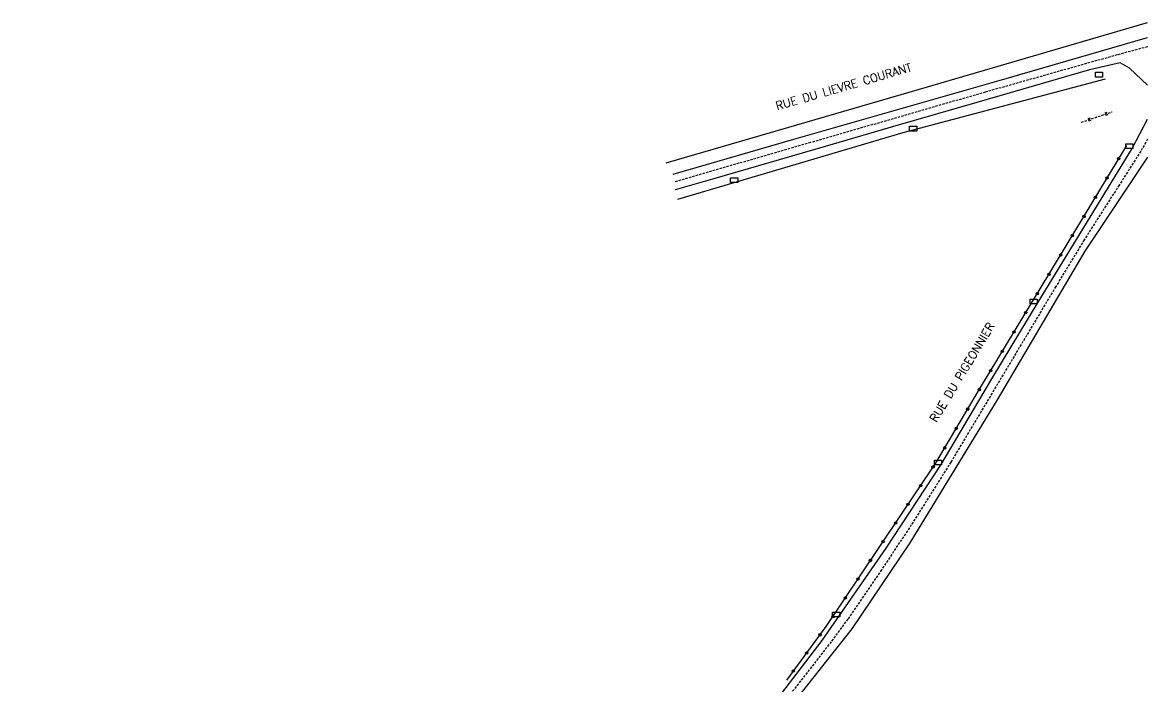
# Model space of a CAD drawing. Header units: millimetres. Extents: x 132999 to 134001, y 131000 to 132000.
# Drawn here: x 133762.5 to 134000, y 131854.3 to 131994.6 of the extents above; entities that cross this region are included whole.
import ezdxf
from ezdxf.enums import TextEntityAlignment as Align

# ---------------------------------------------------------------- set-up
doc = ezdxf.new("R2010")
doc.units = ezdxf.units.MM
doc.linetypes.add('DASHED', pattern=[0.75, 0.5, -0.25])
doc.layers.get('0').update_dxf_attribs({"linetype": 'CONTINUOUS'})
for name, color, linetype in [('W0001', 6, 'DASHED'), ('W0008', 7, 'CONTINUOUS'), ('W0220', 5, 'DASHED'), ('W0302', 3, 'CONTINUOUS'), ('W0322', 7, 'CONTINUOUS'), ('W0989', 7, 'CONTINUOUS'), ('W1471', 7, 'CONTINUOUS')]:
    doc.layers.add(name, color=color, linetype=linetype)
doc.styles.get("Standard").update_dxf_attribs({"font": 'romans.shx', "width": 0.85})

# ---------------------------------------------------------------- blocks, each defined once
blk = doc.blocks.new('t322o')
at = {"color": 0, "linetype": 'Continuous'}
for radius in [0.25, 0.15]:
    blk.add_circle((0, 0), radius, dxfattribs=at)
blk = doc.blocks.new('t220o')
at = {"color": 0, "linetype": 'Continuous'}
for p, q in [((-0.25, 0.25), (0.25, 0.25)), ((-0.25, -0.25), (0.25, -0.25))]:
    blk.add_line(p, q, dxfattribs=at)
blk = doc.blocks.new('T1471')
at = {"color": 0, "linetype": 'Continuous', "flags": 128}
blk.add_lwpolyline([(-0.75, -0.5), (-0.75, 0.5), (0.75, 0.5), (0.75, -0.5), (-0.75, -0.5)], dxfattribs=at)

msp = doc.modelspace()

# ---------------------------------------------------------------- linework, layer by layer
at = {"layer": 'W0001'}
for points in [[(134000, 131989.43), (133993.62, 131987.73), (133965.76, 131979.86), (133928.85, 131969.19), (133900.07, 131960.88)], [(134000, 131969.91), (133998.58, 131967.39), (133994.03, 131960.24), (133986.64, 131948.65), (133980.63, 131938.78), (133972.21, 131924.68), (133958.49, 131901.72), (133950.14, 131888.46), (133943.84, 131878.96), (133936.72, 131868.57), (133933.21, 131863.78), (133924.18, 131852.16)]]:
    msp.add_lwpolyline(points, dxfattribs=at)
at = {"layer": 'W0008'}
for points in [[(133899.84, 131962.53), (133925.32, 131969.9), (133968.16, 131982.2), (134000, 131991.41)], [(133994.21, 131986.06), (133987.79, 131984.57), (133963.95, 131977.69), (133946.87, 131972.72), (133931.95, 131968.36), (133908.63, 131961.61), (133900.31, 131959.22)], [(134000, 131981.36), (133996.19, 131984.93), (133994.2, 131986.05)], [(133762.5, 131750.97), (133771.69, 131759.33), (133783.86, 131770.33), (133793.42, 131778.48), (133802.4, 131784.65), (133812.39, 131790.34), (133817.95, 131793.08), (133828.6, 131797.95), (133843.7, 131803.67), (133858.03, 131808.15), (133869.02, 131811.96), (133880.67, 131816.78), (133890.32, 131821.88), (133899.39, 131828.36), (133910.7, 131838.92), (133922.56, 131852.62), (133931.29, 131864.07), (133944.84, 131883.54), (133956.45, 131901.21), (133967.36, 131919.68), (133976.9, 131935.51), (133996.75, 131967.93), (134000, 131974.18)], [(134000, 131966.15), (133986.77, 131946.26), (133968.23, 131914.84), (133949.83, 131884.64), (133937.59, 131866.48), (133925.52, 131851.33)]]:
    msp.add_lwpolyline(points, dxfattribs=at)
at = {"layer": 'W0220'}
msp.add_line((133986.03, 131973.49), (133992.52, 131975.7), dxfattribs=at)
at = {"layer": 'W0302'}
for points in [[(133898.41, 131964.93), (133951.86, 131980.47), (134000, 131994.57)], [(133991.06, 131982.63), (133948.35, 131971.23), (133900.8, 131957.16)]]:
    msp.add_lwpolyline(points, dxfattribs=at)
at = {"layer": 'W0322'}
msp.add_lwpolyline([(133923.86, 131855.65), (133932.15, 131867.02), (133932.17, 131867.01), (133955.24, 131901.39), (133964.77, 131917.5), (133995.63, 131968.6)], dxfattribs=at)

# ---------------------------------------------------------------- block references
at = {"layer": 'W0220', "rotation": 18.76231114467113}
for p in [(133987.8, 131974.1), (133991.35, 131975.3)]:
    msp.add_blockref('t220o', p, dxfattribs=at)
at = {"layer": 'W0322'}
for p, rotation in [((133993.93, 131965.78), 58.86927715749837), ((133991.48, 131961.72), 58.86927715749837), ((133989.02, 131957.65), 58.86927715749837), ((133986.57, 131953.59), 58.86927715749837), ((133984.11, 131949.52), 58.86927715749837), ((133981.66, 131945.45), 58.86927715749837), ((133979.2, 131941.39), 58.86927715749837), ((133976.74, 131937.32), 58.86927715749837), ((133974.29, 131933.26), 58.86927715749837), ((133971.83, 131929.19), 58.86927715749837), ((133969.38, 131925.12), 58.86927715749837), ((133966.92, 131921.06), 58.86927715749837), ((133964.47, 131916.99), 59.37219158351925), ((133962.05, 131912.9), 59.37219158351925), ((133959.63, 131908.82), 59.37219158351925), ((133957.21, 131904.73), 59.37219158351925), ((133954.75, 131900.67), 56.14580382905217), ((133952.1, 131896.72), 56.14580382905217), ((133949.46, 131892.78), 56.14580382905217), ((133946.81, 131888.83), 56.14580382905217), ((133944.16, 131884.89), 56.14580382905217), ((133941.52, 131880.94), 56.14580382905217), ((133938.87, 131877), 56.14580382905217), ((133936.23, 131873.05), 56.14580382905217), ((133933.58, 131869.11), 56.14580382905217), ((133930.86, 131865.24), 53.88598314492994), ((133928.05, 131861.41), 53.88598314492994), ((133925.26, 131857.57), 53.88598314492994)]:
    msp.add_blockref('t322o', p, dxfattribs=dict(at, rotation=rotation))
at = {"layer": 'W1471'}
for p in [(133989.77, 131983.55), (133950.54, 131972.14), (133996.18, 131968.47), (133912.74, 131961.25), (133975.99, 131935.64), (133955.79, 131901.63), (133934.28, 131869.56)]:
    msp.add_blockref('T1471', p, dxfattribs=at)

# ---------------------------------------------------------------- texts
at = {"layer": 'W0989'}
for s, rotation, p in [('RUE DU LIEVRE COURANT', 16.2091, (133935.86, 131981.03)), ('RUE DU PIGEONNIER', 58.8693, (133960.87, 131920.71))]:
    msp.add_text(s, height=1.75, rotation=rotation, dxfattribs=at).set_placement(p, align=Align.MIDDLE)

doc.saveas('drawing.dxf')
